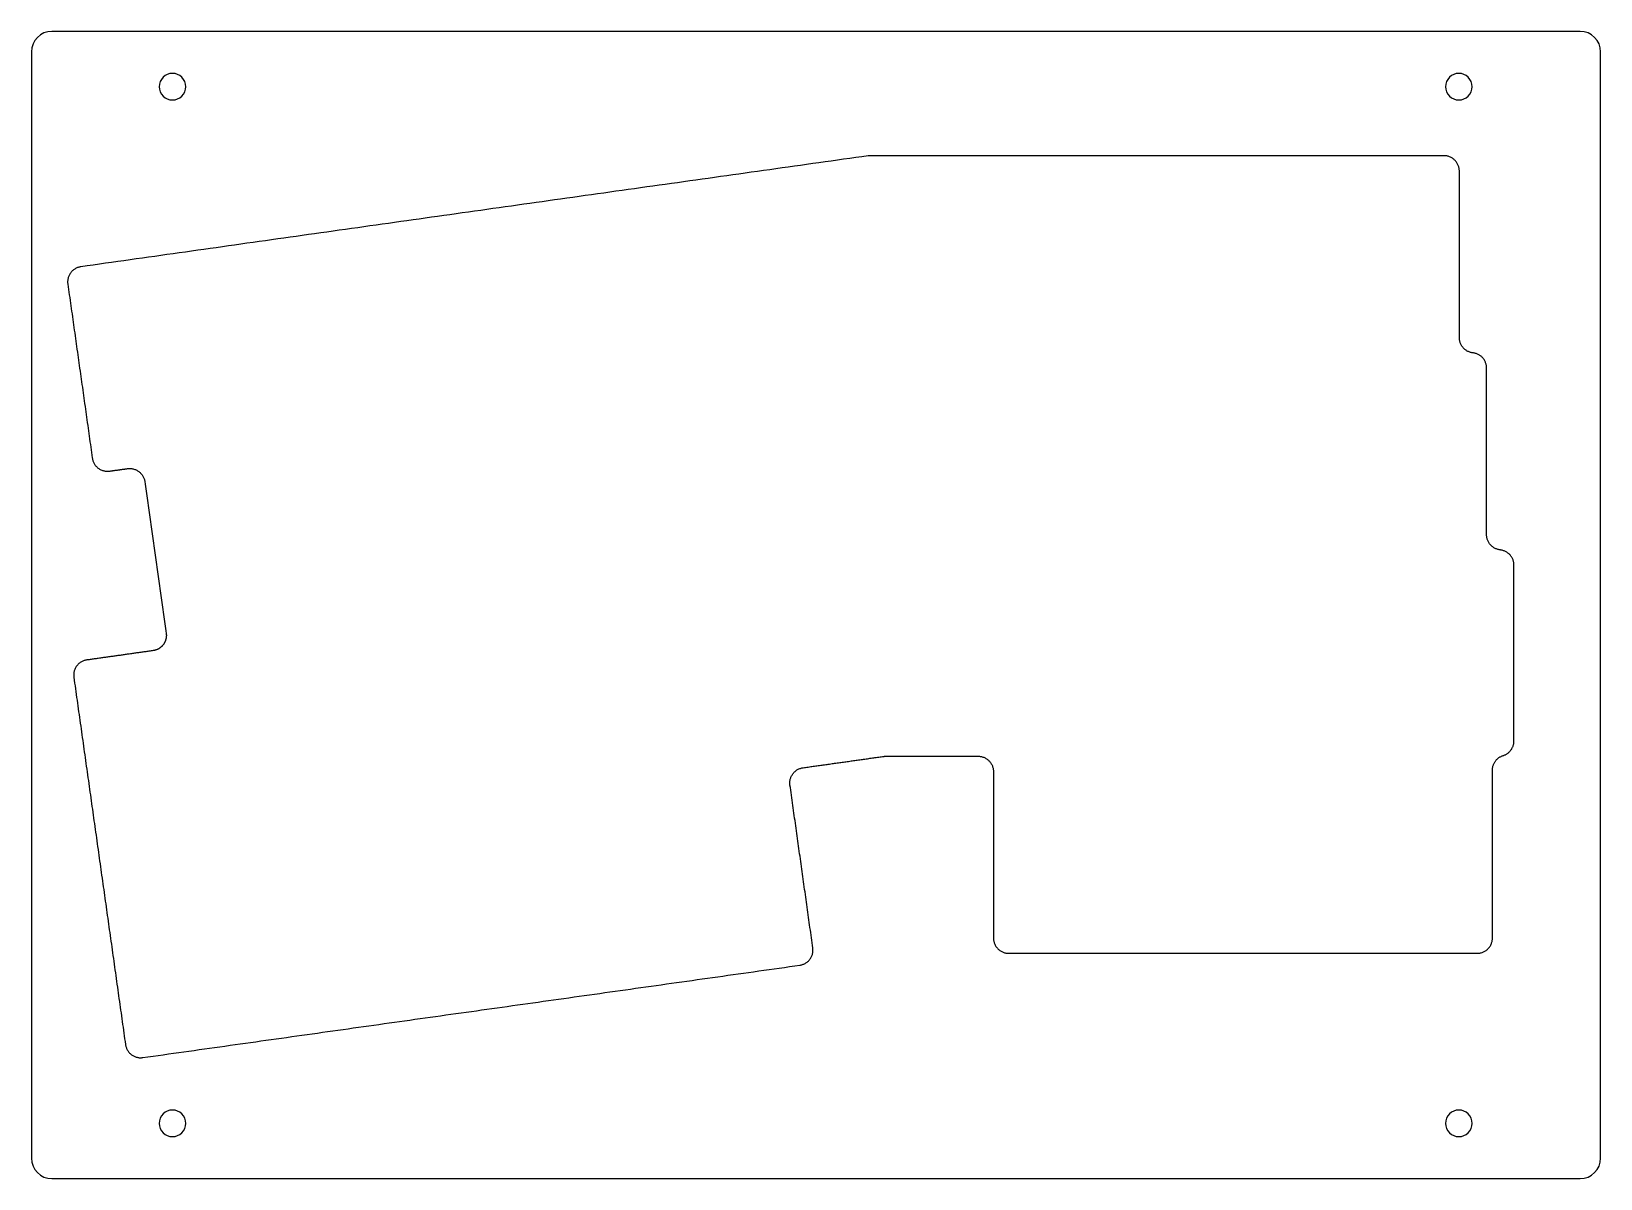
# Model space of a CAD drawing. Header units: millimetres. Extents: x 667 to 820, y -624 to -512.
import ezdxf

# ---------------------------------------------------------------- set-up
doc = ezdxf.new("R2010")
doc.units = ezdxf.units.MM
doc.layers.add('预设值', color=7, linetype='Continuous')

msp = doc.modelspace()

# ---------------------------------------------------------------- linework, layer by layer
at = {"layer": '预设值', "color": 7, "linetype": 'Continuous'}
for centre, start, end in [((668.63, -514.16), 90, 180), ((817.83, -514.16), 0, 90), ((668.63, -622.17), 180, 270), ((817.83, -622.17), 270, 0)]:
    msp.add_arc(centre, 2, start, end, dxfattribs=at)
for points in [[(817.83, -512.16), (743.23, -512.16), (668.63, -512.16)], [(666.63, -514.16), (666.63, -568.16), (666.63, -622.17)], [(819.83, -622.17), (819.83, -568.16), (819.83, -514.16)], [(748.32, -524.31), (709.89, -529.72), (671.46, -535.14)], [(804.54, -524.3), (776.53, -524.3), (748.53, -524.3)], [(806.04, -542.05), (806.04, -533.93), (806.04, -525.8)], [(670.18, -536.83), (671.38, -545.32), (672.57, -553.81)], [(808.7, -561.3), (808.7, -553.17), (808.7, -545.04)], [(674.26, -555.09), (675.14, -554.97), (676.01, -554.85)], [(677.7, -556.12), (678.74, -563.53), (679.79, -570.93)], [(811.37, -581.43), (811.37, -572.85), (811.37, -564.28)], [(678.51, -572.62), (675.28, -573.08), (672.05, -573.53)], [(670.77, -575.22), (673.29, -593.15), (675.81, -611.07)], [(741.97, -584.05), (745.91, -583.5), (749.85, -582.94)], [(750.06, -582.93), (754.55, -582.93), (759.05, -582.93)], [(760.55, -584.43), (760.55, -592.55), (760.55, -600.67)], [(809.27, -600.67), (809.27, -592.48), (809.27, -584.29)], [(742.92, -601.64), (741.81, -593.69), (740.69, -585.74)], [(677.5, -612.35), (709.58, -607.84), (741.65, -603.33)], [(762.05, -602.17), (784.91, -602.17), (807.77, -602.17)], [(668.63, -624.17), (743.23, -624.17), (817.83, -624.17)]]:
    msp.add_open_spline(points, degree=2, dxfattribs=at)
for points in [[(681.7, -517.56), (681.7, -517.22), (681.56, -516.89), (681.07, -516.4), (680.74, -516.26), (680.4, -516.26), (680.05, -516.26), (679.72, -516.4), (679.24, -516.89), (679.1, -517.22), (679.1, -517.56)], [(807.29, -517.56), (807.29, -517.22), (807.16, -516.89), (806.67, -516.4), (806.34, -516.26), (805.99, -516.26), (805.65, -516.26), (805.32, -516.4), (804.83, -516.89), (804.69, -517.22), (804.69, -517.56)], [(679.1, -517.56), (679.1, -517.91), (679.24, -518.24), (679.72, -518.72), (680.05, -518.86), (680.4, -518.86), (680.74, -518.86), (681.07, -518.72), (681.56, -518.24), (681.7, -517.91), (681.7, -517.56)], [(804.69, -517.56), (804.69, -517.91), (804.83, -518.24), (805.32, -518.72), (805.65, -518.86), (805.99, -518.86), (806.34, -518.86), (806.67, -518.72), (807.16, -518.24), (807.29, -517.91), (807.29, -517.56)], [(681.7, -618.77), (681.7, -618.42), (681.56, -618.09), (681.07, -617.6), (680.74, -617.47), (680.4, -617.47), (680.05, -617.47), (679.72, -617.6), (679.24, -618.09), (679.1, -618.42), (679.1, -618.77)], [(679.1, -618.77), (679.1, -619.11), (679.24, -619.44), (679.72, -619.93), (680.05, -620.07), (680.4, -620.07), (680.74, -620.07), (681.07, -619.93), (681.56, -619.44), (681.7, -619.11), (681.7, -618.77)], [(807.29, -618.77), (807.29, -618.42), (807.16, -618.09), (806.67, -617.6), (806.34, -617.47), (805.99, -617.47), (805.65, -617.47), (805.32, -617.6), (804.83, -618.09), (804.69, -618.42), (804.69, -618.77)], [(804.69, -618.77), (804.69, -619.11), (804.83, -619.44), (805.32, -619.93), (805.65, -620.07), (805.99, -620.07), (806.34, -620.07), (806.67, -619.93), (807.16, -619.44), (807.29, -619.11), (807.29, -618.77)]]:
    msp.add_open_spline(points, degree=3, knots=[0, 0, 0, 0, 0.25, 0.25, 0.5, 0.5, 0.5, 0.75, 0.75, 1, 1, 1, 1], dxfattribs=at)
for points, weights in [([(748.53, -524.3), (748.43, -524.3), (748.32, -524.31)], [0.999999998833, 0.997553123187, 1]), ([(806.04, -525.8), (806.04, -524.3), (804.54, -524.3)], [0.999999860338, 0.707106920849, 0.999999860338]), ([(671.46, -535.14), (669.97, -535.35), (670.18, -536.83)], [0.999999860382, 0.707200777402, 1]), ([(807.37, -543.55), (806.04, -543.4), (806.04, -542.05)], [0.999999878559, 0.745318784489, 1]), ([(808.7, -545.04), (808.7, -543.69), (807.37, -543.55)], [0.999999878559, 0.745318784489, 1]), ([(672.57, -553.81), (672.78, -555.3), (674.26, -555.09)], [1, 0.707124949618, 1]), ([(676.01, -554.85), (677.49, -554.64), (677.7, -556.12)], [1, 0.707150026996, 0.999999860358]), ([(810.04, -562.79), (808.7, -562.64), (808.7, -561.3)], [1, 0.745318784489, 0.999999878559]), ([(811.37, -564.28), (811.37, -562.94), (810.04, -562.79)], [0.999999878559, 0.74531884521, 0.999999878559]), ([(672.05, -573.53), (670.56, -573.74), (670.77, -575.22)], [0.999999860347, 0.707127209412, 1]), ([(810.32, -582.86), (811.37, -582.53), (811.37, -581.43)], [0.999999907651, 0.806329222833, 0.999999907651]), ([(749.85, -582.94), (749.95, -582.93), (750.06, -582.93)], [1, 0.997563916524, 0.999999998838]), ([(759.05, -582.93), (760.55, -582.93), (760.55, -584.43)], [0.999999860338, 0.707106851018, 1]), ([(809.27, -584.29), (809.27, -583.19), (810.32, -582.86)], [0.999999907651, 0.806329176658, 1]), ([(740.69, -585.74), (740.48, -584.26), (741.97, -584.05)], [1, 0.707121004883, 1]), ([(741.65, -603.33), (743.13, -603.12), (742.92, -601.64)], [1, 0.707124903964, 0.999999860346]), ([(760.55, -600.67), (760.55, -602.17), (762.05, -602.17)], [1, 0.707106781187, 1]), ([(807.77, -602.17), (809.27, -602.17), (809.27, -600.67)], [0.999999860338, 0.707106851018, 1]), ([(675.81, -611.07), (676.02, -612.56), (677.5, -612.35)], [0.999999860343, 0.707118444802, 0.999999860343])]:
    msp.add_rational_spline(points, weights, degree=2, dxfattribs=at)
msp.add_rational_spline([(679.79, -570.93), (679.87, -571.54), (679.5, -572.04), (679.12, -572.54), (678.51, -572.62)], [1, 0.923878274239, 1, 0.923878292388, 0.999999963702], degree=2, knots=[0, 0, 0, 0.5, 0.5, 1, 1, 1], dxfattribs=at)

doc.saveas('drawing.dxf')
